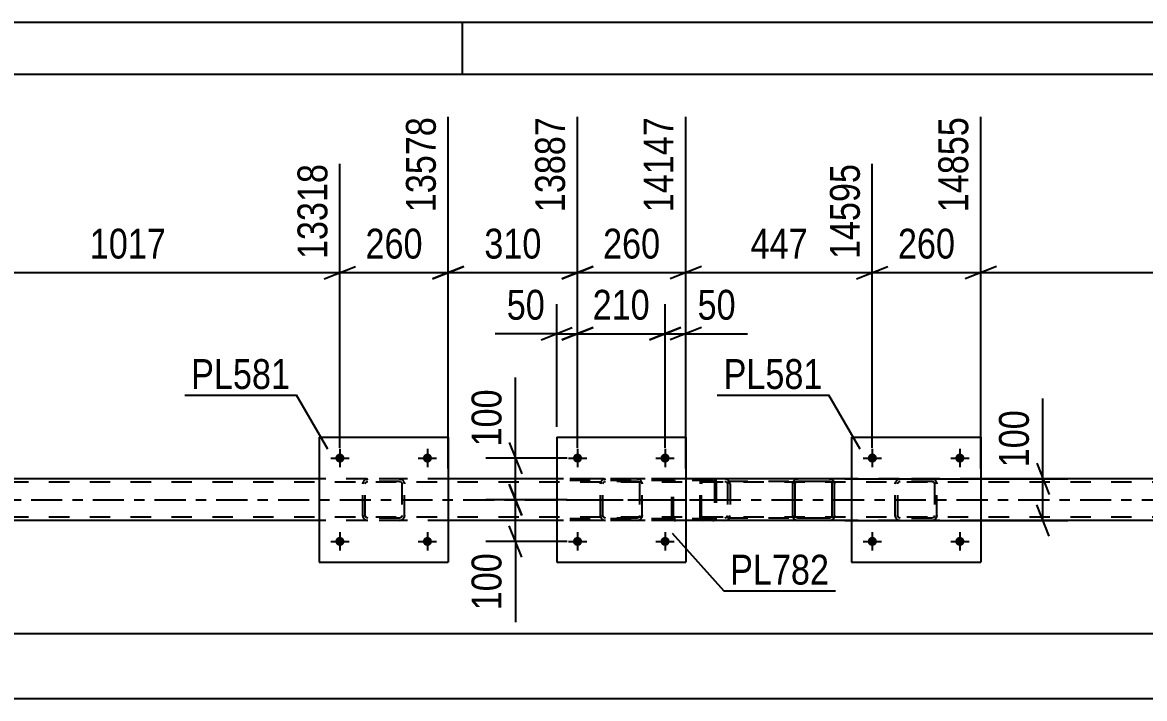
# Model space of a CAD drawing. Header units: millimetres. Extents: x 0 to 841, y 0 to 594.
# Drawn here: x 588.8 to 696.4, y 529.1 to 594 of the extents above; entities that cross this region are included whole.
import ezdxf

# ---------------------------------------------------------------- set-up
doc = ezdxf.new("R2010")
doc.units = ezdxf.units.MM
doc.linetypes.add('DXK_LINE_DOT2', pattern=[3.9198, 1.9599, -1.9599])
doc.linetypes.add('DXK_LINE_DOT3', pattern=[5.9187, 2.979, -0.9799, 0.9799, -0.9799])
doc.styles.add('Arial Narrow', font='ARIALN.TTF', dxfattribs={"height": 0.2})

# ---------------------------------------------------------------- blocks, each defined once
blk = doc.blocks.new('Unknown-318884981-1133')
at = {"color": 5, "linetype": 'Continuous'}
for p, q in [((841, 594), (0, 594)), ((631, 589), (631, 594)), ((836, 589), (5, 589))]:
    blk.add_line(p, q, dxfattribs=at)
blk = doc.blocks.new('Part-318884981-2873 - 2855')
at = {"color": 2, "linetype": 'Continuous'}
for p, q in [((668.3, 554.17), (668.3, 542.17)), ((668.3, 554.17), (680.7, 554.17)), ((680.7, 554.17), (680.7, 542.17)), ((668.3, 542.17), (680.7, 542.17))]:
    blk.add_line(p, q, dxfattribs=at)
blk = doc.blocks.new('Bolt-318884981-2915 - 2855')
at = {"linetype": 'Continuous'}
for points in [[(619.66, 544.17, -1), (618.78, 544.17, -1)], [(628.06, 544.17, -1), (627.18, 544.17, -1)]]:
    blk.add_hatch(color=1, dxfattribs=at).paths.add_polyline_path(points)
at = {"color": 1, "linetype": 'Continuous'}
for p, q in [((619.22, 545.05), (619.22, 543.29)), ((627.62, 545.05), (627.62, 543.29)), ((618.34, 544.17), (620.1, 544.17)), ((626.74, 544.17), (628.5, 544.17))]:
    blk.add_line(p, q, dxfattribs=at)
blk = doc.blocks.new('Bolt-318884981-2916 - 2855')
at = {"linetype": 'Continuous'}
for points in [[(619.66, 552.17, -1), (618.78, 552.17, -1)], [(628.06, 552.17, -1), (627.18, 552.17, -1)]]:
    blk.add_hatch(color=1, dxfattribs=at).paths.add_polyline_path(points)
at = {"color": 1, "linetype": 'Continuous'}
for p, q in [((619.22, 553.05), (619.22, 551.29)), ((627.62, 553.05), (627.62, 551.29)), ((618.34, 552.17), (620.1, 552.17)), ((626.74, 552.17), (628.5, 552.17))]:
    blk.add_line(p, q, dxfattribs=at)
blk = doc.blocks.new('Bolt-318884981-2917 - 2855')
at = {"linetype": 'Continuous'}
for points in [[(670.74, 544.17, -1), (669.86, 544.17, -1)], [(679.14, 544.17, -1), (678.26, 544.17, -1)]]:
    blk.add_hatch(color=1, dxfattribs=at).paths.add_polyline_path(points)
at = {"color": 1, "linetype": 'Continuous'}
for p, q in [((670.3, 545.05), (670.3, 543.29)), ((678.7, 545.05), (678.7, 543.29)), ((669.42, 544.17), (671.18, 544.17)), ((677.82, 544.17), (679.58, 544.17))]:
    blk.add_line(p, q, dxfattribs=at)
blk = doc.blocks.new('Bolt-318884981-2918 - 2855')
at = {"linetype": 'Continuous'}
for points in [[(670.74, 552.17, -1), (669.86, 552.17, -1)], [(679.14, 552.17, -1), (678.26, 552.17, -1)]]:
    blk.add_hatch(color=1, dxfattribs=at).paths.add_polyline_path(points)
at = {"color": 1, "linetype": 'Continuous'}
for p, q in [((670.3, 553.05), (670.3, 551.29)), ((678.7, 553.05), (678.7, 551.29)), ((669.42, 552.17), (671.18, 552.17)), ((677.82, 552.17), (679.58, 552.17))]:
    blk.add_line(p, q, dxfattribs=at)
blk = doc.blocks.new('Part-318884981-2962 - 2855')
at = {"color": 7, "linetype": 'DXK_LINE_DOT2'}
for p, q in [((621.72, 550.13), (621.9, 550.17)), ((621.9, 550.17), (621.72, 550.13)), ((624.94, 550.17), (621.9, 550.17)), ((624.94, 550.17), (625.13, 550.13)), ((625.13, 550.13), (624.94, 550.17)), ((621.42, 549.69), (621.46, 549.87)), ((621.46, 549.87), (621.42, 549.69)), ((621.42, 546.65), (621.42, 549.69)), ((621.66, 549.69), (621.68, 549.78)), ((621.66, 546.65), (621.66, 549.69)), ((621.68, 549.78), (621.73, 549.86)), ((621.73, 549.86), (621.81, 549.91)), ((621.81, 549.91), (621.9, 549.93)), ((624.94, 549.93), (621.9, 549.93)), ((624.94, 549.93), (625.03, 549.91)), ((625.03, 549.91), (625.11, 549.86)), ((625.11, 549.86), (625.16, 549.78)), ((625.16, 549.78), (625.18, 549.69)), ((625.18, 549.69), (625.18, 546.65)), ((625.39, 549.87), (625.42, 549.69)), ((625.42, 549.69), (625.39, 549.87)), ((625.42, 546.65), (625.42, 549.69)), ((621.46, 546.46), (621.42, 546.65)), ((621.42, 546.65), (621.46, 546.46)), ((621.68, 546.55), (621.66, 546.65)), ((621.73, 546.48), (621.68, 546.55)), ((621.9, 546.17), (621.72, 546.2)), ((621.72, 546.2), (621.9, 546.17)), ((621.81, 546.42), (621.73, 546.48)), ((621.9, 546.41), (621.81, 546.42)), ((624.94, 546.41), (621.9, 546.41)), ((624.94, 546.17), (621.9, 546.17)), ((625.03, 546.42), (624.94, 546.41)), ((625.13, 546.2), (624.94, 546.17)), ((624.94, 546.17), (625.13, 546.2)), ((625.11, 546.48), (625.03, 546.42)), ((625.16, 546.55), (625.11, 546.48)), ((625.18, 546.65), (625.16, 546.55)), ((625.42, 546.65), (625.39, 546.46)), ((625.39, 546.46), (625.42, 546.65))]:
    blk.add_line(p, q, dxfattribs=at)
at = {"color": 7, "linetype": 'DXK_LINE_DOT3'}
blk.add_line((623.42, 548.17), (623.42, 548.17), dxfattribs=at)
at = {"color": 7, "linetype": 'DXK_LINE_DOT2'}
for centre, start, end in [((621.9, 549.69), 112.5, 157.5), ((621.9, 549.69), 112.5, 157.5), ((624.94, 549.69), 22.5, 67.5), ((624.94, 549.69), 22.5, 67.5), ((621.9, 546.65), 202.5, 247.5), ((621.9, 546.65), 202.5, 247.5), ((624.94, 546.65), 292.5, 337.5), ((624.94, 546.65), 292.5, 337.5)]:
    blk.add_arc(centre, 0.48, start, end, dxfattribs=at)
blk = doc.blocks.new('Part-318884981-2967 - 2855')
at = {"color": 2, "linetype": 'Continuous'}
for p, q in [((617.22, 554.17), (617.22, 542.17)), ((617.22, 554.17), (629.62, 554.17)), ((629.62, 554.17), (629.62, 542.17)), ((617.22, 542.17), (629.62, 542.17))]:
    blk.add_line(p, q, dxfattribs=at)
blk = doc.blocks.new('Part-318884981-2968 - 2855')
at = {"color": 7, "linetype": 'DXK_LINE_DOT2'}
for p, q in [((672.8, 550.13), (672.98, 550.17)), ((672.98, 550.17), (672.8, 550.13)), ((676.02, 550.17), (672.98, 550.17)), ((676.02, 550.17), (676.21, 550.13)), ((676.21, 550.13), (676.02, 550.17)), ((672.5, 549.69), (672.54, 549.87)), ((672.54, 549.87), (672.5, 549.69)), ((672.5, 546.65), (672.5, 549.69)), ((672.74, 549.69), (672.76, 549.78)), ((672.74, 546.65), (672.74, 549.69)), ((672.76, 549.78), (672.81, 549.86)), ((672.81, 549.86), (672.89, 549.91)), ((672.89, 549.91), (672.98, 549.93)), ((676.02, 549.93), (672.98, 549.93)), ((676.02, 549.93), (676.11, 549.91)), ((676.11, 549.91), (676.19, 549.86)), ((676.19, 549.86), (676.24, 549.78)), ((676.24, 549.78), (676.26, 549.69)), ((676.26, 549.69), (676.26, 546.65)), ((676.47, 549.87), (676.5, 549.69)), ((676.5, 549.69), (676.47, 549.87)), ((676.5, 546.65), (676.5, 549.69)), ((672.54, 546.46), (672.5, 546.65)), ((672.5, 546.65), (672.54, 546.46)), ((672.76, 546.55), (672.74, 546.65)), ((672.81, 546.48), (672.76, 546.55)), ((672.98, 546.17), (672.8, 546.2)), ((672.8, 546.2), (672.98, 546.17)), ((672.89, 546.42), (672.81, 546.48)), ((672.98, 546.41), (672.89, 546.42)), ((676.02, 546.41), (672.98, 546.41)), ((676.02, 546.17), (672.98, 546.17)), ((676.11, 546.42), (676.02, 546.41)), ((676.21, 546.2), (676.02, 546.17)), ((676.02, 546.17), (676.21, 546.2)), ((676.19, 546.48), (676.11, 546.42)), ((676.24, 546.55), (676.19, 546.48)), ((676.26, 546.65), (676.24, 546.55)), ((676.5, 546.65), (676.47, 546.46)), ((676.47, 546.46), (676.5, 546.65))]:
    blk.add_line(p, q, dxfattribs=at)
at = {"color": 7, "linetype": 'DXK_LINE_DOT3'}
blk.add_line((674.5, 548.17), (674.5, 548.17), dxfattribs=at)
at = {"color": 7, "linetype": 'DXK_LINE_DOT2'}
for centre, start, end in [((672.98, 549.69), 112.5, 157.5), ((672.98, 549.69), 112.5, 157.5), ((676.02, 549.69), 22.5, 67.5), ((676.02, 549.69), 22.5, 67.5), ((672.98, 546.65), 202.5, 247.5), ((672.98, 546.65), 202.5, 247.5), ((676.02, 546.65), 292.5, 337.5), ((676.02, 546.65), 292.5, 337.5)]:
    blk.add_arc(centre, 0.48, start, end, dxfattribs=at)
blk = doc.blocks.new('Part-318884981-3105 - 2855')
at = {"color": 2, "linetype": 'Continuous'}
for p, q in [((663.15, 550.17), (662.97, 550.13)), ((666.19, 550.17), (663.15, 550.17)), ((666.37, 550.13), (666.19, 550.17)), ((662.71, 549.87), (662.67, 549.69)), ((662.67, 546.65), (662.67, 549.69)), ((662.91, 549.69), (662.93, 549.78)), ((662.91, 546.65), (662.91, 549.69)), ((662.93, 549.78), (662.98, 549.86)), ((662.98, 549.86), (663.06, 549.91)), ((663.06, 549.91), (663.15, 549.93)), ((666.19, 549.93), (663.15, 549.93)), ((666.19, 549.93), (666.28, 549.91)), ((666.28, 549.91), (666.36, 549.86)), ((666.36, 549.86), (666.41, 549.78)), ((666.41, 549.78), (666.43, 549.69)), ((666.43, 549.69), (666.43, 546.65)), ((666.67, 549.69), (666.63, 549.87)), ((666.67, 546.65), (666.67, 549.69)), ((662.67, 546.65), (662.71, 546.46)), ((662.93, 546.55), (662.91, 546.65)), ((662.98, 546.48), (662.93, 546.55)), ((662.97, 546.2), (663.15, 546.17)), ((663.06, 546.42), (662.98, 546.48)), ((663.15, 546.41), (663.06, 546.42)), ((666.19, 546.41), (663.15, 546.41)), ((666.19, 546.17), (663.15, 546.17)), ((666.28, 546.42), (666.19, 546.41)), ((666.19, 546.17), (666.37, 546.2)), ((666.36, 546.48), (666.28, 546.42)), ((666.41, 546.55), (666.36, 546.48)), ((666.43, 546.65), (666.41, 546.55)), ((666.63, 546.46), (666.67, 546.65))]:
    blk.add_line(p, q, dxfattribs=at)
at = {"color": 7, "linetype": 'DXK_LINE_DOT2'}
for p, q in [((662.97, 550.13), (663.15, 550.17)), ((666.19, 550.17), (666.37, 550.13)), ((662.67, 549.69), (662.71, 549.87)), ((666.63, 549.87), (666.67, 549.69)), ((662.71, 546.46), (662.67, 546.65)), ((663.15, 546.17), (662.97, 546.2)), ((666.37, 546.2), (666.19, 546.17)), ((666.67, 546.65), (666.63, 546.46))]:
    blk.add_line(p, q, dxfattribs=at)
at = {"color": 7, "linetype": 'DXK_LINE_DOT3'}
blk.add_line((664.67, 548.17), (664.67, 548.17), dxfattribs=at)
at = {"color": 2, "linetype": 'Continuous'}
for centre, start, end in [((663.15, 549.69), 112.5, 157.5), ((666.19, 549.69), 22.5, 67.5), ((663.15, 546.65), 202.5, 247.5), ((666.19, 546.65), 292.5, 337.5)]:
    blk.add_arc(centre, 0.48, start, end, dxfattribs=at)
at = {"color": 7, "linetype": 'DXK_LINE_DOT2'}
for centre, start, end in [((663.15, 549.69), 112.5, 157.5), ((666.19, 549.69), 22.5, 67.5), ((663.15, 546.65), 202.5, 247.5), ((666.19, 546.65), 292.5, 337.5)]:
    blk.add_arc(centre, 0.48, start, end, dxfattribs=at)
blk = doc.blocks.new('Part-318884981-2988 - 2855')
at = {"color": 7, "linetype": 'DXK_LINE_DOT2'}
for p, q in [((653.95, 550.13), (653.86, 550.03)), ((654.05, 550.17), (653.95, 550.13)), ((666.21, 550.17), (654.05, 550.17)), ((655.33, 549.93), (655.33, 550.17)), ((656.34, 550.13), (656.14, 550.17)), ((653.8, 549.87), (653.78, 549.69)), ((653.78, 546.65), (653.78, 549.69)), ((653.86, 550.03), (653.8, 549.87)), ((653.92, 549.69), (653.93, 549.78)), ((653.92, 546.65), (653.92, 549.69)), ((653.93, 549.78), (653.96, 549.86)), ((653.96, 549.86), (654, 549.91)), ((654, 549.91), (654.05, 549.93)), ((666.21, 549.93), (654.05, 549.93)), ((656.14, 549.93), (656.24, 549.91)), ((656.24, 549.91), (656.32, 549.86)), ((656.32, 549.86), (656.38, 549.78)), ((656.38, 549.78), (656.4, 549.69)), ((656.4, 549.69), (656.4, 546.65)), ((656.63, 549.77), (656.61, 549.87)), ((656.65, 549.69), (656.63, 549.77)), ((656.65, 549.69), (656.65, 546.65)), ((653.8, 546.46), (653.78, 546.65)), ((653.85, 546.34), (653.8, 546.46)), ((653.86, 546.31), (653.85, 546.34)), ((653.86, 546.31), (653.95, 546.2)), ((653.93, 546.55), (653.92, 546.65)), ((653.96, 546.48), (653.93, 546.55)), ((653.95, 546.2), (654.05, 546.17)), ((654, 546.42), (653.96, 546.48)), ((654.05, 546.41), (654, 546.42)), ((666.21, 546.41), (654.05, 546.41)), ((666.21, 546.17), (654.05, 546.17)), ((655.33, 546.17), (655.33, 546.41)), ((656.24, 546.42), (656.14, 546.41)), ((656.14, 546.17), (656.34, 546.2)), ((656.32, 546.48), (656.24, 546.42)), ((656.38, 546.55), (656.32, 546.48)), ((656.4, 546.65), (656.38, 546.55)), ((656.61, 546.46), (656.63, 546.56)), ((656.63, 546.56), (656.65, 546.65))]:
    blk.add_line(p, q, dxfattribs=at)
for centre, start, end in [((656.16, 549.67), 23.8494, 68.8059), ((656.16, 546.66), 291.1941, 336.1506)]:
    blk.add_arc(centre, 0.492, start, end, dxfattribs=at)
blk = doc.blocks.new('Part-318884981-2992 - 2855')
at = {"color": 7, "linetype": 'DXK_LINE_DOT2'}
for p, q in [((654.99, 550.17), (639.66, 550.17)), ((651.41, 550.17), (651.28, 550.14)), ((655.12, 550.14), (654.99, 550.17)), ((654.99, 550.01), (639.66, 550.01)), ((651.1, 549.97), (651.07, 549.85)), ((651.07, 546.49), (651.07, 549.85)), ((651.24, 549.85), (651.26, 549.91)), ((651.24, 546.49), (651.24, 549.85)), ((651.26, 549.91), (651.29, 549.96)), ((651.29, 549.96), (651.35, 549.99)), ((651.35, 549.99), (651.41, 550.01)), ((654.99, 550.01), (655.05, 549.99)), ((655.05, 549.99), (655.08, 549.98)), ((655.08, 549.98), (655.11, 549.96)), ((655.11, 549.96), (655.15, 549.91)), ((655.15, 549.91), (655.16, 549.85)), ((655.16, 549.85), (655.16, 546.49)), ((655.33, 549.85), (655.3, 549.97)), ((655.33, 549.85), (655.33, 546.49)), ((654.99, 546.33), (639.66, 546.33)), ((654.99, 546.17), (639.66, 546.17)), ((651.07, 546.49), (651.1, 546.36)), ((651.26, 546.43), (651.24, 546.49)), ((651.29, 546.37), (651.26, 546.43)), ((651.28, 546.19), (651.41, 546.17)), ((651.35, 546.34), (651.29, 546.37)), ((651.41, 546.33), (651.35, 546.34)), ((655.05, 546.34), (654.99, 546.33)), ((654.99, 546.17), (655.12, 546.19)), ((655.11, 546.37), (655.05, 546.34)), ((655.15, 546.43), (655.11, 546.37)), ((655.16, 546.49), (655.15, 546.43)), ((655.3, 546.36), (655.33, 546.49))]:
    blk.add_line(p, q, dxfattribs=at)
at = {"color": 7, "linetype": 'DXK_LINE_DOT3'}
blk.add_line((641.45, 548.17), (656.62, 548.17), dxfattribs=at)
at = {"color": 7, "linetype": 'DXK_LINE_DOT2'}
for centre, start, end in [((651.4, 549.83), 110.7583, 155.68), ((655, 549.83), 24.32, 69.2417), ((651.4, 546.5), 204.32, 249.2417), ((655, 546.5), 290.7583, 335.68)]:
    blk.add_arc(centre, 0.331, start, end, dxfattribs=at)
blk = doc.blocks.new('Part-318884981-3065 - 2855')
at = {"color": 2, "linetype": 'Continuous'}
for p, q in [((617.22, 550.17), (578.54, 550.17)), ((640.02, 550.17), (629.62, 550.17)), ((668.3, 550.17), (652.42, 550.17)), ((719.38, 550.17), (680.7, 550.17)), ((617.22, 546.17), (578.54, 546.17)), ((640.02, 546.17), (629.62, 546.17)), ((663.14, 546.17), (652.42, 546.17)), ((668.3, 546.17), (666.19, 546.17)), ((719.38, 546.17), (680.7, 546.17))]:
    blk.add_line(p, q, dxfattribs=at)
at = {"color": 7, "linetype": 'DXK_LINE_DOT2'}
for p, q in [((629.62, 550.17), (617.22, 550.17)), ((652.42, 550.17), (640.02, 550.17)), ((680.7, 550.17), (668.3, 550.17)), ((750.06, 549.85), (86.52, 549.85)), ((750.06, 546.49), (86.52, 546.49)), ((629.62, 546.17), (617.22, 546.17)), ((652.42, 546.17), (640.02, 546.17)), ((666.19, 546.17), (663.14, 546.17)), ((680.7, 546.17), (668.3, 546.17))]:
    blk.add_line(p, q, dxfattribs=at)
at = {"color": 7, "linetype": 'DXK_LINE_DOT3'}
blk.add_line((86.52, 548.17), (750.06, 548.17), dxfattribs=at)
blk = doc.blocks.new('Part-318884981-3097 - 2855')
at = {"color": 7, "linetype": 'DXK_LINE_DOT2'}
for p, q in [((644.51, 550.13), (644.7, 550.17)), ((644.7, 550.17), (644.51, 550.13)), ((647.74, 550.17), (644.7, 550.17)), ((647.74, 550.17), (647.92, 550.13)), ((647.92, 550.13), (647.74, 550.17)), ((644.22, 549.69), (644.25, 549.87)), ((644.25, 549.87), (644.22, 549.69)), ((644.22, 546.65), (644.22, 549.69)), ((644.46, 549.69), (644.47, 549.78)), ((644.46, 546.65), (644.46, 549.69)), ((644.47, 549.78), (644.53, 549.86)), ((644.53, 549.86), (644.6, 549.91)), ((644.6, 549.91), (644.7, 549.93)), ((647.74, 549.93), (644.7, 549.93)), ((647.74, 549.93), (647.83, 549.91)), ((647.83, 549.91), (647.91, 549.86)), ((647.91, 549.86), (647.96, 549.78)), ((647.96, 549.78), (647.98, 549.69)), ((647.98, 549.69), (647.98, 546.65)), ((648.18, 549.87), (648.22, 549.69)), ((648.22, 549.69), (648.18, 549.87)), ((648.22, 546.65), (648.22, 549.69)), ((644.25, 546.46), (644.22, 546.65)), ((644.22, 546.65), (644.25, 546.46)), ((644.47, 546.55), (644.46, 546.65)), ((644.53, 546.48), (644.47, 546.55)), ((644.7, 546.17), (644.51, 546.2)), ((644.51, 546.2), (644.7, 546.17)), ((644.6, 546.42), (644.53, 546.48)), ((644.7, 546.41), (644.6, 546.42)), ((647.74, 546.41), (644.7, 546.41)), ((647.74, 546.17), (644.7, 546.17)), ((647.83, 546.42), (647.74, 546.41)), ((647.92, 546.2), (647.74, 546.17)), ((647.74, 546.17), (647.92, 546.2)), ((647.91, 546.48), (647.83, 546.42)), ((647.96, 546.55), (647.91, 546.48)), ((647.98, 546.65), (647.96, 546.55)), ((648.22, 546.65), (648.18, 546.46)), ((648.18, 546.46), (648.22, 546.65))]:
    blk.add_line(p, q, dxfattribs=at)
at = {"color": 7, "linetype": 'DXK_LINE_DOT3'}
blk.add_line((646.22, 548.17), (646.22, 548.17), dxfattribs=at)
at = {"color": 7, "linetype": 'DXK_LINE_DOT2'}
for centre, start, end in [((644.7, 549.69), 112.5, 157.5), ((644.7, 549.69), 112.5, 157.5), ((647.74, 549.69), 22.5, 67.5), ((647.74, 549.69), 22.5, 67.5), ((644.7, 546.65), 202.5, 247.5), ((644.7, 546.65), 202.5, 247.5), ((647.74, 546.65), 292.5, 337.5), ((647.74, 546.65), 292.5, 337.5)]:
    blk.add_arc(centre, 0.48, start, end, dxfattribs=at)
blk = doc.blocks.new('Part-318884981-3102 - 2855')
at = {"color": 2, "linetype": 'Continuous'}
for p, q in [((640.02, 554.17), (640.02, 542.17)), ((640.02, 554.17), (652.42, 554.17)), ((652.42, 554.17), (652.42, 542.17)), ((640.02, 542.17), (652.42, 542.17))]:
    blk.add_line(p, q, dxfattribs=at)
blk = doc.blocks.new('Bolt-318884981-3103 - 2855')
at = {"linetype": 'Continuous'}
for points in [[(642.46, 544.17, -1), (641.58, 544.17, -1)], [(650.86, 544.17, -1), (649.98, 544.17, -1)]]:
    blk.add_hatch(color=1, dxfattribs=at).paths.add_polyline_path(points)
at = {"color": 1, "linetype": 'Continuous'}
for p, q in [((642.02, 545.05), (642.02, 543.29)), ((650.42, 545.05), (650.42, 543.29)), ((641.14, 544.17), (642.9, 544.17)), ((649.54, 544.17), (651.3, 544.17))]:
    blk.add_line(p, q, dxfattribs=at)
blk = doc.blocks.new('Bolt-318884981-3104 - 2855')
at = {"linetype": 'Continuous'}
for points in [[(642.46, 552.17, -1), (641.58, 552.17, -1)], [(650.86, 552.17, -1), (649.98, 552.17, -1)]]:
    blk.add_hatch(color=1, dxfattribs=at).paths.add_polyline_path(points)
at = {"color": 1, "linetype": 'Continuous'}
for p, q in [((642.02, 553.05), (642.02, 551.29)), ((650.42, 553.05), (650.42, 551.29)), ((641.14, 552.17), (642.9, 552.17)), ((649.54, 552.17), (651.3, 552.17))]:
    blk.add_line(p, q, dxfattribs=at)
blk = doc.blocks.new('StraightDimension-318884981-3115 - 2855')
at = {"color": 7, "linetype": 'Continuous'}
blk.add_line((85.88, 529.08), (792.62, 529.08), dxfattribs=at)
blk = doc.blocks.new('StraightDimension-318884981-3683 - 2855')
at = {"color": 7, "linetype": 'Continuous'}
blk.add_line((86.52, 535.34), (791.98, 535.34), dxfattribs=at)
blk = doc.blocks.new('StraightDimension-318884981-10437 - 2855')
at = {"color": 7, "linetype": 'Continuous'}
for p, q in [((686.67, 550.17), (686.67, 557.9)), ((686.67, 550.17), (686.67, 557.9)), ((686.07, 551.67), (687.27, 548.67)), ((667.67, 550.17), (689.07, 550.17)), ((686.67, 546.17), (686.67, 550.17)), ((687.27, 544.67), (686.07, 547.67)), ((667.67, 546.17), (689.07, 546.17))]:
    blk.add_line(p, q, dxfattribs=at)
at = {"color": 0}
blk.add_wipeout([(685.92, 557.38), (681.72, 557.38), (681.72, 550.69), (685.92, 550.69)], dxfattribs=at)
at = {"color": 3, "style": 'Arial Narrow'}
blk.add_text('100', height=2.863, rotation=90.0002, dxfattribs=at).set_placement((685.32, 551.29))
blk = doc.blocks.new('StraightDimension-318884981-13090 - 2855')
at = {"color": 7, "linetype": 'Continuous'}
for p, q in [((680.7, 551.17), (680.7, 584.92)), ((721.38, 553.17), (721.38, 580.42)), ((682.2, 570.58), (679.2, 569.38)), ((719.88, 569.38), (722.88, 570.58)), ((680.7, 569.98), (721.38, 569.98))]:
    blk.add_line(p, q, dxfattribs=at)
at = {"color": 0}
blk.add_wipeout([(705.3, 570.73), (705.3, 574.93), (696.79, 574.93), (696.79, 570.73)], dxfattribs=at)
at = {"color": 3, "style": 'Arial Narrow'}
blk.add_text('1017', height=2.863, dxfattribs=at).set_placement((697.39, 571.33))
at = {"color": 0, "linetype": 'Continuous'}
blk.add_wipeout([(720.78, 581.02), (716.58, 581.02), (716.58, 570.68), (720.78, 570.68)], dxfattribs=at)
at = {"color": 3, "linetype": 'Continuous', "style": 'Arial Narrow'}
blk.add_text('15872', height=2.863, rotation=90.0002, dxfattribs=at).set_placement((720.18, 571.28))
blk = doc.blocks.new('StraightDimension-318884981-13091 - 2855')
at = {"color": 7, "linetype": 'Continuous'}
for p, q in [((680.7, 551.17), (680.7, 584.92)), ((670.3, 553.17), (670.3, 580.42)), ((668.8, 569.38), (671.8, 570.58)), ((682.2, 570.58), (679.2, 569.38)), ((670.3, 569.98), (680.7, 569.98))]:
    blk.add_line(p, q, dxfattribs=at)
at = {"color": 0}
blk.add_wipeout([(678.85, 570.73), (678.85, 574.93), (672.16, 574.93), (672.16, 570.73)], dxfattribs=at)
at = {"color": 3, "style": 'Arial Narrow'}
blk.add_text('260', height=2.863, dxfattribs=at).set_placement((672.76, 571.33))
at = {"color": 0, "linetype": 'Continuous'}
blk.add_wipeout([(680.1, 585.52), (675.9, 585.52), (675.9, 575.18), (680.1, 575.18)], dxfattribs=at)
at = {"color": 3, "linetype": 'Continuous', "style": 'Arial Narrow'}
blk.add_text('14855', height=2.863, rotation=90.0002, dxfattribs=at).set_placement((679.5, 575.78))
blk = doc.blocks.new('StraightDimension-318884981-13092 - 2855')
at = {"color": 7, "linetype": 'Continuous'}
for p, q in [((652.42, 551.17), (652.42, 584.92)), ((670.3, 553.17), (670.3, 580.42)), ((653.92, 570.58), (650.92, 569.38)), ((668.8, 569.38), (671.8, 570.58)), ((652.42, 569.98), (670.3, 569.98))]:
    blk.add_line(p, q, dxfattribs=at)
at = {"color": 0}
blk.add_wipeout([(664.7, 570.73), (664.7, 574.93), (658.02, 574.93), (658.02, 570.73)], dxfattribs=at)
at = {"color": 3, "style": 'Arial Narrow'}
blk.add_text('447', height=2.863, dxfattribs=at).set_placement((658.62, 571.33))
at = {"color": 0, "linetype": 'Continuous'}
blk.add_wipeout([(669.7, 581.02), (665.5, 581.02), (665.5, 570.68), (669.7, 570.68)], dxfattribs=at)
at = {"color": 3, "linetype": 'Continuous', "style": 'Arial Narrow'}
blk.add_text('14595', height=2.863, rotation=90.0002, dxfattribs=at).set_placement((669.1, 571.28))
blk = doc.blocks.new('StraightDimension-318884981-13093 - 2855')
at = {"color": 7, "linetype": 'Continuous'}
for p, q in [((642.02, 553.17), (642.02, 584.92)), ((652.42, 551.17), (652.42, 584.92)), ((640.52, 569.38), (643.52, 570.58)), ((653.92, 570.58), (650.92, 569.38)), ((642.02, 569.98), (652.42, 569.98))]:
    blk.add_line(p, q, dxfattribs=at)
at = {"color": 0}
blk.add_wipeout([(650.56, 570.73), (650.56, 574.93), (643.87, 574.93), (643.87, 570.73)], dxfattribs=at)
at = {"color": 3, "style": 'Arial Narrow'}
blk.add_text('260', height=2.863, dxfattribs=at).set_placement((644.47, 571.33))
at = {"color": 0, "linetype": 'Continuous'}
blk.add_wipeout([(651.82, 585.52), (647.62, 585.52), (647.62, 575.18), (651.82, 575.18)], dxfattribs=at)
at = {"color": 3, "linetype": 'Continuous', "style": 'Arial Narrow'}
blk.add_text('14147', height=2.863, rotation=90.0002, dxfattribs=at).set_placement((651.22, 575.78))
blk = doc.blocks.new('StraightDimension-318884981-13094 - 2855')
at = {"color": 7, "linetype": 'Continuous'}
for p, q in [((629.62, 551.17), (629.62, 584.92)), ((642.02, 553.17), (642.02, 584.92)), ((628.12, 569.38), (631.12, 570.58)), ((643.52, 570.58), (640.52, 569.38)), ((629.62, 569.98), (642.02, 569.98))]:
    blk.add_line(p, q, dxfattribs=at)
at = {"color": 0}
blk.add_wipeout([(639.16, 570.73), (639.16, 574.93), (632.48, 574.93), (632.48, 570.73)], dxfattribs=at)
at = {"color": 3, "style": 'Arial Narrow'}
blk.add_text('310', height=2.863, dxfattribs=at).set_placement((633.08, 571.33))
at = {"color": 0, "linetype": 'Continuous'}
blk.add_wipeout([(641.42, 585.52), (637.22, 585.52), (637.22, 575.18), (641.42, 575.18)], dxfattribs=at)
at = {"color": 3, "linetype": 'Continuous', "style": 'Arial Narrow'}
blk.add_text('13887', height=2.863, rotation=90.0002, dxfattribs=at).set_placement((640.82, 575.78))
blk = doc.blocks.new('StraightDimension-318884981-13095 - 2855')
at = {"color": 7, "linetype": 'Continuous'}
for p, q in [((629.62, 551.17), (629.62, 584.92)), ((619.22, 553.17), (619.22, 580.42)), ((617.72, 569.38), (620.72, 570.58)), ((631.12, 570.58), (628.12, 569.38)), ((619.22, 569.98), (629.62, 569.98))]:
    blk.add_line(p, q, dxfattribs=at)
at = {"color": 0}
blk.add_wipeout([(627.76, 570.73), (627.76, 574.93), (621.08, 574.93), (621.08, 570.73)], dxfattribs=at)
at = {"color": 3, "style": 'Arial Narrow'}
blk.add_text('260', height=2.863, dxfattribs=at).set_placement((621.68, 571.33))
at = {"color": 0, "linetype": 'Continuous'}
blk.add_wipeout([(629.02, 585.52), (624.82, 585.52), (624.82, 575.18), (629.02, 575.18)], dxfattribs=at)
at = {"color": 3, "linetype": 'Continuous', "style": 'Arial Narrow'}
blk.add_text('13578', height=2.863, rotation=90.0002, dxfattribs=at).set_placement((628.42, 575.78))
blk = doc.blocks.new('StraightDimension-318884981-13096 - 2855')
at = {"color": 7, "linetype": 'Continuous'}
for p, q in [((578.54, 551.17), (578.54, 584.92)), ((619.22, 553.17), (619.22, 580.42)), ((580.04, 570.58), (577.04, 569.38)), ((617.72, 569.38), (620.72, 570.58)), ((578.54, 569.98), (619.22, 569.98))]:
    blk.add_line(p, q, dxfattribs=at)
at = {"color": 0}
blk.add_wipeout([(603.14, 570.73), (603.14, 574.93), (594.63, 574.93), (594.63, 570.73)], dxfattribs=at)
at = {"color": 3, "style": 'Arial Narrow'}
blk.add_text('1017', height=2.863, dxfattribs=at).set_placement((595.23, 571.33))
at = {"color": 0, "linetype": 'Continuous'}
blk.add_wipeout([(618.62, 581.02), (614.42, 581.02), (614.42, 570.68), (618.62, 570.68)], dxfattribs=at)
at = {"color": 3, "linetype": 'Continuous', "style": 'Arial Narrow'}
blk.add_text('13318', height=2.863, rotation=90.0002, dxfattribs=at).set_placement((618.02, 571.28))
blk = doc.blocks.new('StraightDimension-318884981-14006 - 2855')
at = {"color": 7, "linetype": 'Continuous'}
for p, q in [((636.07, 552.17), (636.07, 559.9)), ((636.07, 552.17), (636.07, 559.9)), ((635.47, 553.67), (636.67, 550.67)), ((641.02, 552.17), (633.22, 552.17)), ((636.07, 548.17), (636.07, 552.17)), ((636.67, 546.67), (635.47, 549.67)), ((641.02, 548.17), (633.22, 548.17))]:
    blk.add_line(p, q, dxfattribs=at)
at = {"color": 0}
blk.add_wipeout([(635.32, 559.38), (631.12, 559.38), (631.12, 552.69), (635.32, 552.69)], dxfattribs=at)
at = {"color": 3, "style": 'Arial Narrow'}
blk.add_text('100', height=2.863, rotation=90.0002, dxfattribs=at).set_placement((634.72, 553.29))
blk = doc.blocks.new('StraightDimension-318884981-14007 - 2855')
at = {"color": 7, "linetype": 'Continuous'}
for p, q in [((635.47, 549.67), (636.67, 546.67)), ((641.02, 548.17), (633.22, 548.17)), ((636.07, 544.17), (636.07, 548.17)), ((636.67, 542.67), (635.47, 545.67)), ((641.02, 544.17), (633.22, 544.17)), ((636.07, 544.17), (636.07, 536.43)), ((636.07, 544.17), (636.07, 536.43))]:
    blk.add_line(p, q, dxfattribs=at)
at = {"color": 0}
blk.add_wipeout([(635.32, 543.64), (631.12, 543.64), (631.12, 536.96), (635.32, 536.96)], dxfattribs=at)
at = {"color": 3, "style": 'Arial Narrow'}
blk.add_text('100', height=2.863, rotation=90.0002, dxfattribs=at).set_placement((634.72, 537.56))
blk = doc.blocks.new('StraightDimension-318884981-14057 - 2855')
at = {"color": 7, "linetype": 'Continuous'}
for p, q in [((650.42, 553.17), (650.42, 566.96)), ((652.42, 555.17), (652.42, 566.96)), ((648.92, 563.51), (651.92, 564.71)), ((653.92, 564.71), (650.92, 563.51)), ((650.42, 564.11), (652.42, 564.11)), ((652.42, 564.11), (658.32, 564.11)), ((652.42, 564.11), (658.32, 564.11))]:
    blk.add_line(p, q, dxfattribs=at)
at = {"color": 0}
blk.add_wipeout([(657.8, 564.86), (657.8, 569.06), (652.94, 569.06), (652.94, 564.86)], dxfattribs=at)
at = {"color": 3, "style": 'Arial Narrow'}
blk.add_text('50', height=2.863, dxfattribs=at).set_placement((653.54, 565.46))
blk = doc.blocks.new('StraightDimension-318884981-14058 - 2855')
at = {"color": 7, "linetype": 'Continuous'}
for p, q in [((642.02, 553.17), (642.02, 566.96)), ((650.42, 553.17), (650.42, 566.96)), ((640.52, 563.51), (643.52, 564.71)), ((651.92, 564.71), (648.92, 563.51)), ((642.02, 564.11), (650.42, 564.11))]:
    blk.add_line(p, q, dxfattribs=at)
at = {"color": 0}
blk.add_wipeout([(649.56, 564.86), (649.56, 569.06), (642.87, 569.06), (642.87, 564.86)], dxfattribs=at)
at = {"color": 3, "style": 'Arial Narrow'}
blk.add_text('210', height=2.863, dxfattribs=at).set_placement((643.47, 565.46))
blk = doc.blocks.new('StraightDimension-318884981-14059 - 2855')
at = {"color": 7, "linetype": 'Continuous'}
for p, q in [((640.02, 555.17), (640.02, 566.96)), ((642.02, 553.17), (642.02, 566.96)), ((638.52, 563.51), (641.52, 564.71)), ((643.52, 564.71), (640.52, 563.51)), ((640.02, 564.11), (634.11, 564.11)), ((640.02, 564.11), (634.11, 564.11)), ((640.02, 564.11), (642.02, 564.11))]:
    blk.add_line(p, q, dxfattribs=at)
at = {"color": 0}
blk.add_wipeout([(639.49, 564.86), (639.49, 569.06), (634.63, 569.06), (634.63, 564.86)], dxfattribs=at)
at = {"color": 3, "style": 'Arial Narrow'}
blk.add_text('50', height=2.863, dxfattribs=at).set_placement((635.23, 565.46))
blk = doc.blocks.new('Mark-318884981-2869 - 2855')
at = {"color": 30, "linetype": 'Continuous'}
for p in [(655.43, 558.21), (669.13, 553.02)]:
    blk.add_line(p, (666.13, 558.21), dxfattribs=at)
at = {"color": 0}
blk.add_wipeout([(665.53, 558.81), (665.53, 561.81), (656.03, 561.81), (656.03, 558.81)], dxfattribs=at)
blk.add_wipeout([(665.53, 558.81), (665.53, 561.81), (656.03, 561.81), (656.03, 558.81)], dxfattribs=at)
at = {"color": 3, "style": 'Arial Narrow'}
blk.add_text('PL581', height=2.863, dxfattribs=at).set_placement((656.03, 558.81))
blk = doc.blocks.new('Mark-318884981-2963 - 2855')
at = {"color": 30, "linetype": 'Continuous'}
for p in [(604.35, 558.21), (618.05, 553.02)]:
    blk.add_line(p, (615.05, 558.21), dxfattribs=at)
at = {"color": 0}
blk.add_wipeout([(614.45, 558.81), (614.45, 561.81), (604.95, 561.81), (604.95, 558.81)], dxfattribs=at)
blk.add_wipeout([(614.45, 558.81), (614.45, 561.81), (604.95, 561.81), (604.95, 558.81)], dxfattribs=at)
at = {"color": 3, "style": 'Arial Narrow'}
blk.add_text('PL581', height=2.863, dxfattribs=at).set_placement((604.95, 558.81))
blk = doc.blocks.new('Mark-318884981-3098 - 2855')
at = {"color": 30, "linetype": 'Continuous'}
for p, q in [((651.11, 544.95), (656.06, 539.43)), ((656.06, 539.43), (666.76, 539.43))]:
    blk.add_line(p, q, dxfattribs=at)
at = {"color": 0}
blk.add_wipeout([(666.16, 540.03), (666.16, 543.03), (656.66, 543.03), (656.66, 540.03)], dxfattribs=at)
blk.add_wipeout([(666.16, 540.03), (666.16, 543.03), (656.66, 543.03), (656.66, 540.03)], dxfattribs=at)
at = {"color": 3, "style": 'Arial Narrow'}
blk.add_text('PL782', height=2.863, dxfattribs=at).set_placement((656.66, 540.03))

msp = doc.modelspace()

# ---------------------------------------------------------------- block references
for name in ['Unknown-318884981-1133', 'Part-318884981-2967 - 2855', 'Part-318884981-3102 - 2855', 'Part-318884981-2873 - 2855', 'Bolt-318884981-2916 - 2855', 'Bolt-318884981-3104 - 2855', 'Bolt-318884981-2918 - 2855', 'Part-318884981-3065 - 2855', 'Part-318884981-2962 - 2855', 'Part-318884981-2992 - 2855', 'Part-318884981-3097 - 2855', 'Part-318884981-2988 - 2855', 'Part-318884981-3105 - 2855', 'Part-318884981-2968 - 2855', 'Bolt-318884981-2915 - 2855', 'Bolt-318884981-3103 - 2855', 'Bolt-318884981-2917 - 2855']:
    msp.add_blockref(name, (0, 0))

# ---------------------------------------------------------------- next in the draw order: block references
for name in ['StraightDimension-318884981-10437 - 2855', 'StraightDimension-318884981-3115 - 2855']:
    msp.add_blockref(name, (0, 0))

# ---------------------------------------------------------------- next in the draw order: block references
for name in ['StraightDimension-318884981-13090 - 2855', 'StraightDimension-318884981-3683 - 2855']:
    msp.add_blockref(name, (0, 0))

# ---------------------------------------------------------------- next in the draw order: block references
for name in ['StraightDimension-318884981-13091 - 2855', 'Mark-318884981-3098 - 2855']:
    msp.add_blockref(name, (0, 0))

# ---------------------------------------------------------------- next in the draw order: block references
msp.add_blockref('StraightDimension-318884981-13092 - 2855', (0, 0))

# ---------------------------------------------------------------- next in the draw order: block references
msp.add_blockref('StraightDimension-318884981-13093 - 2855', (0, 0))

# ---------------------------------------------------------------- next in the draw order: block references
for name in ['StraightDimension-318884981-13094 - 2855', 'StraightDimension-318884981-14057 - 2855']:
    msp.add_blockref(name, (0, 0))

# ---------------------------------------------------------------- next in the draw order: block references
for name in ['StraightDimension-318884981-13095 - 2855', 'Mark-318884981-2869 - 2855']:
    msp.add_blockref(name, (0, 0))

# ---------------------------------------------------------------- next in the draw order: block references
for name in ['StraightDimension-318884981-13096 - 2855', 'StraightDimension-318884981-14006 - 2855']:
    msp.add_blockref(name, (0, 0))

# ---------------------------------------------------------------- next in the draw order: block references
for name in ['StraightDimension-318884981-14058 - 2855', 'Mark-318884981-2963 - 2855', 'StraightDimension-318884981-14007 - 2855']:
    msp.add_blockref(name, (0, 0))

# ---------------------------------------------------------------- next in the draw order: block references
msp.add_blockref('StraightDimension-318884981-14059 - 2855', (0, 0))

doc.saveas('drawing.dxf')
